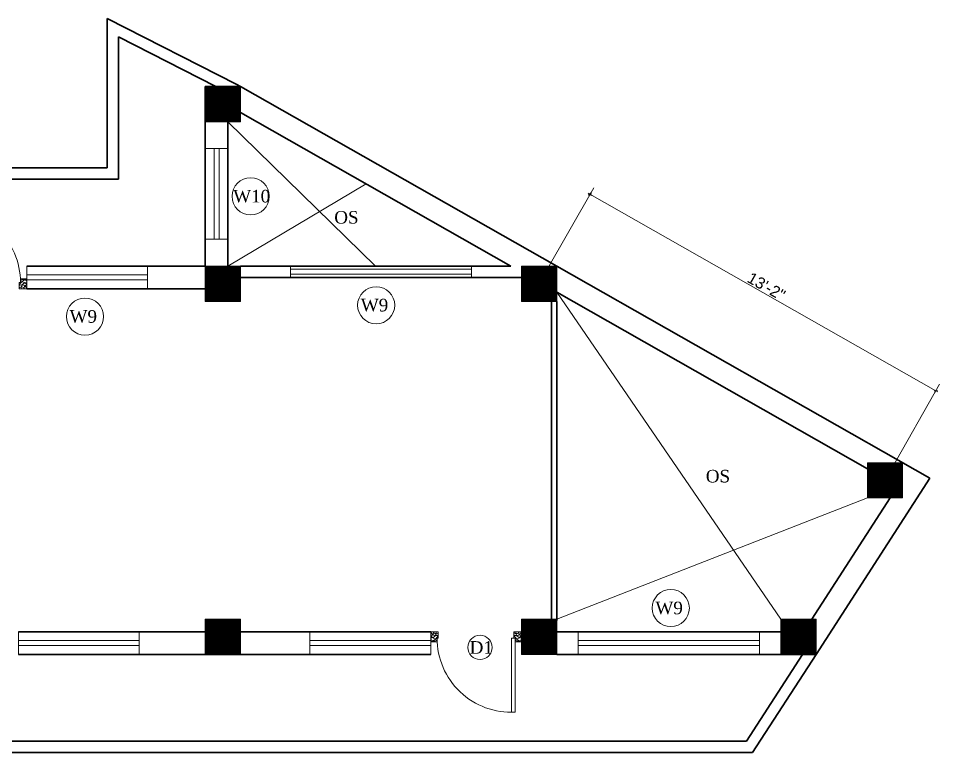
# Model space of a CAD drawing. Header units: inches. Extents: x 118463 to 132921, y -24238 to -19742.
# Drawn here: x 123761.7 to 124127.6, y -23224.1 to -22932.4 of the extents above; entities that cross this region are included whole.
import ezdxf

# ---------------------------------------------------------------- set-up
doc = ezdxf.new("R2010")
doc.units = ezdxf.units.IN
doc.header["$LTSCALE"] = 5
doc.header["$MEASUREMENT"] = 0
for name, color, linetype, lineweight in [('A-WALL', 7, 'Continuous', 9), ('DOOR', 62, 'Continuous', 0), ('Dw', 2, 'Continuous', 18)]:
    doc.layers.add(name, color=color, linetype=linetype, lineweight=lineweight)
doc.layers.add('dim line', color=7, linetype='Continuous', lineweight=15, true_color=0xfab2b2)
doc.layers.add('TEXT', color=6, linetype='Continuous')
doc.layers.add('WALL', color=7, linetype='Continuous')
doc.styles.add('ordinary', font='times.ttf')
doc.styles.get("Standard").update_dxf_attribs({"font": 'arial.ttf'})
doc.dimstyles.new('Standard$0', dxfattribs={"dimtxt": 6, "dimasz": 4, "dimexe": 3, "dimexo": 6, "dimgap": 3, "dimtad": 1, "dimdec": 1, "dimzin": 0, "dimdsep": 46, "dimlunit": 4, "dimtxsty": 'Standard', "dimcen": 0.09, "dimclrd": 6, "dimclre": 6, "dimclrt": 7, "dimadec": 0, "dimazin": 0, "dimtfac": 1, "dimtdec": 1, "dimtix": 1, "dimtofl": 0, "dimtmove": 1, "dimatfit": 3, "dimfxl": 1, "dimtolj": 1, "dimtzin": 0, "dimlwd": 18, "dimlwe": 18, "dimarcsym": 0})

# ---------------------------------------------------------------- blocks, each defined once
blk = doc.blocks.new('A$C27B36B59')
at = {"layer": 'DOOR'}
for p, q in [((0, 4), (0, 0)), ((2.5, 4), (0, 4)), ((2.5, 2.5), (2.5, 4)), ((0, 0), (3, 0)), ((3, 2.5), (2.5, 2.5)), ((3, 0), (3, 2.5))]:
    blk.add_line(p, q, dxfattribs=at)
for centre, radius, start, end in [((-1.4, -0.54), 4.75, 22.1411, 72.838), ((1.34, 2.09), 1.64, 45.138, 144.8948), ((2.21, 0.3), 2.49, 83.3149, 152.658), ((0.13, 0.37), 2.05, 349.4875, 93.6805), ((1.96, -0.47), 2.01, 58.7447, 166.495), ((-0.06, 0.32), 1.13, 343.542, 86.947), ((2.08, -0.4), 1.17, 38.2816, 160.1519)]:
    blk.add_arc(centre, radius, start, end, dxfattribs=at)
blk = doc.blocks.new('D2')
at = {"layer": 'DOOR'}
for p, q in [((74473.95, 24047.59), (74473.95, 24018.09)), ((74473.95, 24047.59), (74475.45, 24047.59)), ((74475.45, 24047.59), (74475.45, 24018.13))]:
    blk.add_line(p, q, dxfattribs=at)
blk.add_arc((74473.95, 24047.59), 29.5, 180, 272.9146, dxfattribs=at)
at = {"layer": 'DOOR', "xscale": -1, "rotation": 180}
blk.add_blockref('A$C27B36B59', (74441.95, 24050.09), dxfattribs=at)
at = {"layer": 'DOOR', "rotation": 180}
blk.add_blockref('A$C27B36B59', (74477.95, 24050.09), dxfattribs=at)
blk = doc.blocks.new('oblique')
at = {"color": 0, "lineweight": -2}
blk.add_line((0.25, 0.25), (-0.25, -0.25), dxfattribs=at)
at = {"layer": 'dim line', "lineweight": 9}
for p, q in [((-0.4375, 0), (0.4375, 0)), ((0, 0.4375), (0, -0.4375))]:
    blk.add_line(p, q, dxfattribs=at)
blk = doc.blocks.new('*D3717')
at = {"layer": 'A-WALL', "color": 47, "lineweight": 0, "ltscale": 5, "transparency": 16777216}
for p, q in [((123970.98, -23033.44), (123990.21, -22999.62)), ((124108.37, -23111.54), (124127.59, -23077.72))]:
    blk.add_line(p, q, dxfattribs=at)
at = {"layer": 'A-WALL', "color": 33, "lineweight": 0, "ltscale": 5, "transparency": 16777216}
blk.add_line((123988.72, -23002.23), (124126.11, -23080.33), dxfattribs=at)
at = {"layer": 'Defpoints', "color": 0, "ltscale": 5, "transparency": 16777216}
for p in [(123968.51, -23037.78), (124126.11, -23080.33), (124105.9, -23115.89)]:
    blk.add_point(p, dxfattribs=at)
at = {"layer": 'A-WALL', "color": 33, "lineweight": 0, "ltscale": 5, "transparency": 16777216, "xscale": 2, "yscale": 2, "zscale": 2}
for p, rotation in [((123988.72, -23002.23), 150.3822268861652), ((124126.11, -23080.33), 330.3822268861651)]:
    blk.add_blockref('oblique', p, dxfattribs=dict(at, rotation=rotation))
at = {"layer": 'A-WALL', "color": 7, "ltscale": 5, "transparency": 16777216, "insert": (124058.8, -23038.85), "char_height": 4.5, "attachment_point": 5, "rotation": 330.3822}
blk.add_mtext('\\A1;13\'-2"', dxfattribs=at)
blk = doc.blocks.new('_OBLIQUE')
at = {"color": 0, "linetype": 'ByBlock'}
blk.add_line((-0.5, -0.5), (0.5, 0.5), dxfattribs=at)

msp = doc.modelspace()

# ---------------------------------------------------------------- hatches: boundary and pattern name
at = {"layer": 'A-WALL', "ltscale": 5}
h = msp.add_hatch(dxfattribs=at)
h.set_pattern_fill('ANSI31', color=256)
h.set_pattern_definition([(45, (99413.86472, -24612.12097), (-0.08838834765, 0.08838834765), [])])
h.paths.add_polyline_path([(123835.94, -22973.4), (123849.94, -22973.4), (123849.94, -22959.4), (123835.94, -22959.4)])
h = msp.add_hatch(dxfattribs=at)
h.set_pattern_fill('ANSI31', color=256)
h.set_pattern_definition([(45, (99413.86472, -24683.50437), (-0.08838834765, 0.08838834765), [])])
h.paths.add_polyline_path([(123835.94, -23044.78), (123849.94, -23044.78), (123849.94, -23030.78), (123835.94, -23030.78)])
h = msp.add_hatch(dxfattribs=at)
h.set_pattern_fill('ANSI31', color=256)
h.set_pattern_definition([(45, (99429.8104, -24683.50437), (-0.08838834765, 0.08838834765), [])])
h.paths.add_polyline_path([(123975.51, -23044.78), (123975.51, -23030.78), (123961.51, -23030.78), (123961.51, -23044.78)])
h = msp.add_hatch(dxfattribs=at)
h.set_pattern_fill('ANSI31', color=256)
h.set_pattern_definition([(45, (99567.19704, -24612.60722), (-0.08838834765, 0.08838834765), [])])
h.paths.add_polyline_path([(124098.9, -23108.89), (124098.9, -23122.89), (124112.9, -23122.89), (124112.9, -23108.89)])
h = msp.add_hatch(dxfattribs=at)
h.set_pattern_fill('ANSI31', color=256)
h.set_pattern_definition([(45, (99304.24361, -24674.7867), (-0.08838834765, 0.08838834765), [])])
h.paths.add_polyline_path([(123835.94, -23171.07), (123835.94, -23185.07), (123849.94, -23185.07), (123849.94, -23171.07)])
h = msp.add_hatch(dxfattribs=at)
h.set_pattern_fill('ANSI31', color=256)
h.set_pattern_definition([(45, (99429.8104, -24674.7867), (-0.08838834765, 0.08838834765), [])])
h.paths.add_polyline_path([(123961.51, -23171.07), (123961.51, -23185.07), (123975.51, -23185.07), (123975.51, -23171.07)])
h = msp.add_hatch(dxfattribs=at)
h.set_pattern_fill('ANSI31', color=256)
h.set_pattern_definition([(45, (99532.81967, -24674.7867), (-0.08838834765, 0.08838834765), [])])
h.paths.add_polyline_path([(124064.52, -23171.07), (124064.52, -23185.07), (124078.52, -23185.07), (124078.52, -23171.07)])

# ---------------------------------------------------------------- linework, layer by layer
at = {"layer": 'A-WALL', "lineweight": 30}
for p, q in [((123796.94, -22932.36, -40.02), (123848.47, -22958.56, 58.17)), ((123796.94, -22932.36), (123796.94, -22991.78)), ((123801.44, -22939.7), (123840.19, -22959.4)), ((123801.44, -22939.7), (123801.44, -22996.28)), ((123835.94, -22959.4), (123835.94, -23030.78)), ((123849.94, -22959.4), (123835.94, -22959.4)), ((123848.47, -22958.56, 58.17), (123849.94, -22959.4)), ((123849.94, -22959.4), (123975.51, -23030.78)), ((123849.94, -22969.75), (123957.3, -23030.78)), ((123844.94, -22973.4), (123844.94, -23030.78)), ((123715.98, -22991.78), (123796.94, -22991.78)), ((123720.38, -22996.28), (123801.44, -22996.28)), ((123765.06, -23030.78), (123835.94, -23030.78)), ((123849.94, -23030.78), (123957.3, -23030.78)), ((123975.51, -23030.78), (124123.76, -23115.06)), ((123961.51, -23035.28), (123849.94, -23035.28)), ((123835.94, -23039.78), (123765.06, -23039.78)), ((123975.51, -23041.14), (124098.9, -23111.28)), ((123973.51, -23044.78), (123973.51, -23171.57)), ((123975.51, -23044.78), (123975.51, -23171.57)), ((124123.76, -23115.06), (124078.52, -23185.07)), ((124107.98, -23122.89), (124076.85, -23171.07)), ((123835.94, -23176.07), (123761.73, -23176.07)), ((123925.51, -23176.07), (123849.94, -23176.07)), ((124064.52, -23176.07), (123975.51, -23176.07)), ((123925.51, -23185.07), (123761.73, -23185.07)), ((124078.52, -23185.07), (123975.51, -23185.07)), ((124073.16, -23185.07), (124050.87, -23219.57)), ((124078.52, -23185.07), (124053.32, -23224.07)), ((124050.87, -23219.57), (123715.08, -23219.57)), ((124053.32, -23224.07), (123710.48, -23224.07))]:
    msp.add_line(p, q, dxfattribs=at)
at = {"layer": 'A-WALL', "ltscale": 5}
for p, q in [((123844.94, -22973.4), (123903.62, -23030.78)), ((123844.94, -22984.09), (123835.94, -22984.09)), ((123844.94, -23030.78), (123899.89, -22998.15)), ((123844.94, -23020.09), (123835.94, -23020.09)), ((123765.06, -23039.78), (123765.06, -23030.78)), ((123813.06, -23039.78), (123813.06, -23030.78)), ((123869.73, -23035.28), (123869.73, -23030.78)), ((123941.73, -23035.28), (123941.73, -23030.78)), ((124064.52, -23171.07), (123975.51, -23041.14)), ((123975.51, -23171.07), (124098.9, -23122.89)), ((123761.73, -23176.07), (123761.73, -23185.07)), ((123809.73, -23176.07), (123809.73, -23185.07)), ((123877.51, -23176.07), (123877.51, -23185.07)), ((123925.51, -23176.07), (123925.51, -23185.07)), ((123984.01, -23176.07), (123984.01, -23185.07)), ((124056.01, -23176.07), (124056.01, -23185.07)), ((123809.73, -23179.57), (123761.73, -23179.57)), ((123877.51, -23179.57), (123925.51, -23179.57)), ((123809.73, -23181.57), (123761.73, -23181.57)), ((123877.51, -23181.57), (123925.51, -23181.57))]:
    msp.add_line(p, q, dxfattribs=at)
for points in [[(123835.94, -22973.4), (123849.94, -22973.4), (123849.94, -22959.4), (123835.94, -22959.4)], [(123835.94, -23044.78), (123849.94, -23044.78), (123849.94, -23030.78), (123835.94, -23030.78)], [(123961.51, -23044.78), (123975.51, -23044.78), (123975.51, -23030.78), (123961.51, -23030.78)], [(124098.9, -23108.89), (124112.9, -23108.89), (124112.9, -23122.89), (124098.9, -23122.89)], [(123835.94, -23171.07), (123849.94, -23171.07), (123849.94, -23185.07), (123835.94, -23185.07)], [(123961.51, -23171.07), (123975.51, -23171.07), (123975.51, -23185.07), (123961.51, -23185.07)], [(124064.52, -23171.07), (124078.52, -23171.07), (124078.52, -23185.07), (124064.52, -23185.07)]]:
    msp.add_lwpolyline(points, close=True, dxfattribs=at)
for centre, radius in [((123853.99, -23003.05), 7.38), ((123903.82, -23046.33), 7.38), ((123788.16, -23050.83), 7.38), ((124020.83, -23166.64), 7.38), ((123945.06, -23182.29), 4.82)]:
    msp.add_circle(centre, radius, dxfattribs=at)
at = {"layer": 'Dw', "color": 3}
for p, q in [((123839.44, -23020.09), (123839.44, -22984.09)), ((123841.44, -23020.09), (123841.44, -22984.09)), ((123813.06, -23034.28), (123765.06, -23034.28)), ((123941.73, -23032.03), (123869.73, -23032.03)), ((123941.73, -23034.03), (123869.73, -23034.03)), ((123813.06, -23036.28), (123765.06, -23036.28)), ((123984.01, -23179.57), (124056.01, -23179.57)), ((123984.01, -23181.57), (124056.01, -23181.57))]:
    msp.add_line(p, q, dxfattribs=at)

# ---------------------------------------------------------------- block references
at = {"layer": 'WALL', "color": 2, "linetype": 'ByBlock', "rotation": 180.0000000001832}
msp.add_blockref('D2', (198207.01, 1010.3), dxfattribs=at)
at = {"layer": 'WALL', "color": 2, "linetype": 'ByBlock'}
msp.add_blockref('D2', (49483.56, -47226.15), dxfattribs=at)

# ---------------------------------------------------------------- texts
at = {"layer": 'TEXT', "style": 'ordinary'}
for s, p in [('W10', (123847.03, -23005.49)), ('OS', (123887.18, -23013.89)), ('W9', (123897.71, -23048.77)), ('W9', (123782.04, -23053.27)), ('OS', (124034.73, -23116.73)), ('W9', (124014.72, -23169.09)), ('D1', (123940.94, -23184.79))]:
    msp.add_text(s, height=5, dxfattribs=at).set_placement(p)

# ---------------------------------------------------------------- dimensions: what is measured, and where the dimension line sits
at = {"layer": 'A-WALL', "ltscale": 5}
dim = msp.add_aligned_dim(p1=(123968.51, -23037.78), p2=(124105.9, -23115.89), distance=40.9, dimstyle='Standard$0', override={"dimtxt": 4.5, "dimasz": 2, "dimexo": 5, "dimgap": 0.5, "dimdec": 0, "dimzin": 12, "dimpost": '\\X', "dimblk": 'oblique', "dimcen": 3, "dimclrd": 33, "dimclre": 47, "dimtfac": 0.5, "dimtdec": 0, "dimfxl": 3, "dimlwd": 0, "dimlwe": 0}, dxfattribs=at)
dim.commit()
dim.dimension.update_dxf_attribs({"geometry": '*D3717', "text_midpoint": (124058.8, -23038.85)})

doc.saveas('drawing.dxf')
